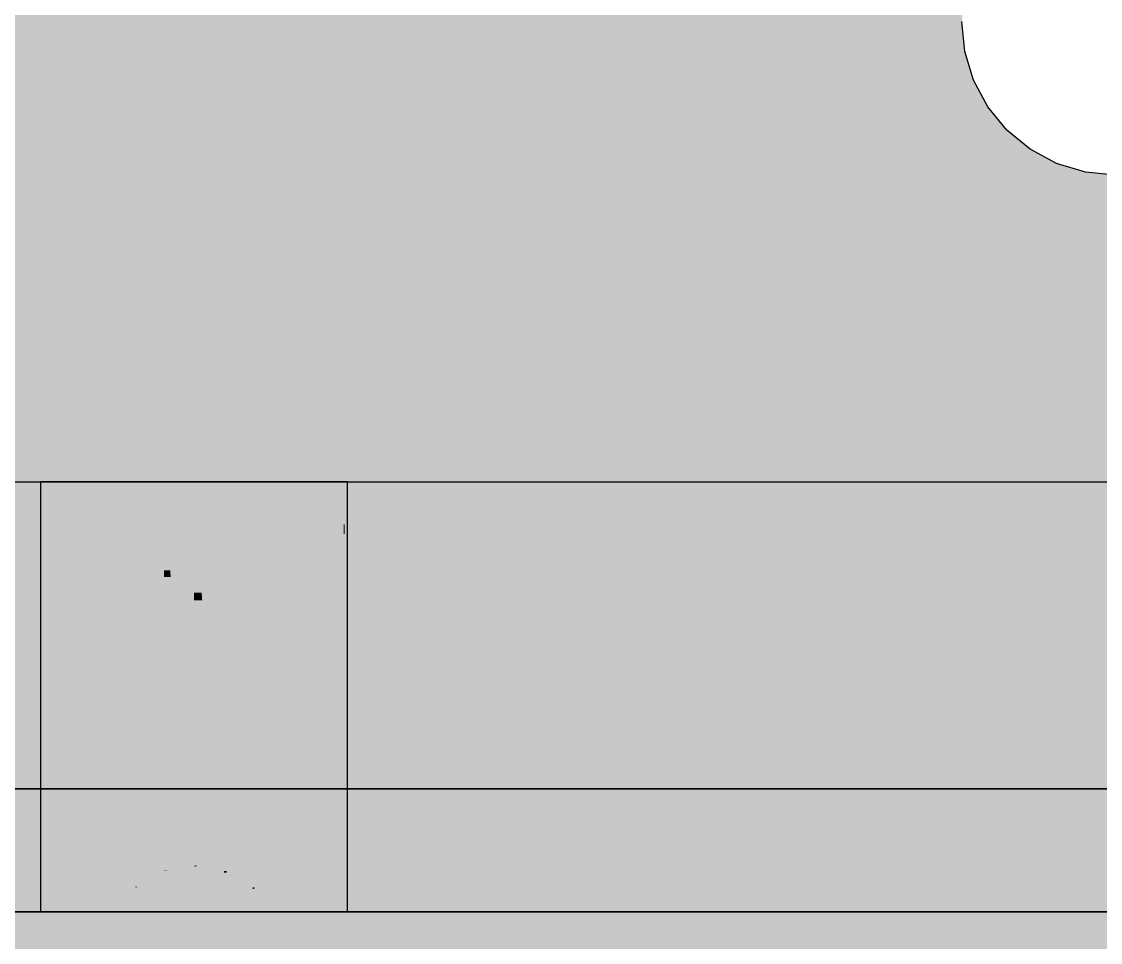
# Model space of a CAD drawing. Extents: x 0 to 756, y -25 to 420.
# Drawn here: x 348.3033 to 348.6545, y 313.7829 to 314.0829 of the extents above; entities that cross this region are included whole.
import ezdxf

# ---------------------------------------------------------------- set-up
doc = ezdxf.new("R2010")
doc.units = 0
doc.layers.get('0').update_dxf_attribs({"lineweight": 25})
doc.layers.add('0-Shading', color=7, linetype='Continuous', lineweight=25)
doc.layers.add('L_Schalldaempfer', color=7, linetype='Continuous', lineweight=35, true_color=0xababab)

# ---------------------------------------------------------------- blocks, each defined once
blk = doc.blocks.new('Shading-A0T78ONBOY', base_point=(329.66275, 313.81244))
at = {"layer": '0-Shading', "color": 7, "true_color": 0xffffff}
for points in [[(348.15939, 314.08295), (348.60941, 314.08295), (348.15939, 314.33295)], [(348.15939, 313.93295), (348.61035, 314.09271), (348.15939, 314.09271)], [(348.60941, 314.08295), (348.58279, 314.08295), (348.61035, 314.09271)], [(348.60941, 314.08295), (348.61035, 314.09271), (348.59183, 314.09271)], [(348.15939, 313.93295), (348.60941, 314.08295), (348.58279, 314.08295)], [(348.15939, 314.02731), (348.50925, 314.02731), (348.15939, 314.08295)], [(348.50925, 314.02731), (348.15939, 314.08295), (348.60941, 314.08295)], [(348.61035, 314.07318), (348.58011, 314.07318), (348.60941, 314.08295)], [(348.59182, 314.07318), (348.61035, 314.07318), (348.60941, 314.08295)], [(348.15939, 313.93295), (348.61035, 314.07318), (348.58011, 314.07318)], [(348.50925, 314.02731), (348.52423, 314.02731), (348.59182, 314.07318)], [(348.52423, 314.02731), (348.59182, 314.07318), (348.61035, 314.07318)], [(348.61319, 314.06381), (348.58022, 314.06381), (348.61035, 314.07318)], [(348.59276, 314.06381), (348.61319, 314.06381), (348.61035, 314.07318)], [(348.15939, 313.93295), (348.61319, 314.06381), (348.58022, 314.06381)], [(348.52423, 314.02731), (348.54144, 314.02731), (348.59276, 314.06381)], [(348.54144, 314.02731), (348.59276, 314.06381), (348.61319, 314.06381)], [(348.61783, 314.05518), (348.58324, 314.05518), (348.61319, 314.06381)], [(348.59621, 314.05518), (348.61783, 314.05518), (348.61319, 314.06381)], [(348.15939, 313.93295), (348.61783, 314.05518), (348.58324, 314.05518)], [(348.54144, 314.02731), (348.56033, 314.02731), (348.59621, 314.05518)], [(348.56033, 314.02731), (348.59621, 314.05518), (348.61783, 314.05518)], [(348.62402, 314.04761), (348.58944, 314.04761), (348.61783, 314.05518)], [(348.60221, 314.04761), (348.62402, 314.04761), (348.61783, 314.05518)], [(348.15939, 313.93295), (348.62402, 314.04761), (348.58944, 314.04761)], [(348.56033, 314.02731), (348.58014, 314.02731), (348.60221, 314.04761)], [(348.58014, 314.02731), (348.60221, 314.04761), (348.62402, 314.04761)], [(348.63162, 314.04138), (348.59879, 314.04138), (348.62402, 314.04761)], [(348.61056, 314.04138), (348.63162, 314.04138), (348.62402, 314.04761)], [(348.15939, 313.93295), (348.63162, 314.04138), (348.59879, 314.04138)], [(348.58014, 314.02731), (348.59973, 314.02731), (348.61056, 314.04138)], [(348.59973, 314.02731), (348.61056, 314.04138), (348.63162, 314.04138)], [(348.64026, 314.03674), (348.61142, 314.03674), (348.63162, 314.04138)], [(348.62111, 314.03674), (348.64026, 314.03674), (348.63162, 314.04138)], [(348.15939, 313.93295), (348.64026, 314.03674), (348.61142, 314.03674)], [(348.59973, 314.02731), (348.61798, 314.02731), (348.62111, 314.03674)], [(348.61798, 314.02731), (348.62111, 314.03674), (348.64026, 314.03674)], [(348.64963, 314.03391), (348.62711, 314.03391), (348.64026, 314.03674)], [(348.63355, 314.03391), (348.64963, 314.03391), (348.64026, 314.03674)], [(348.15939, 313.93295), (348.64963, 314.03391), (348.62711, 314.03391)], [(348.15939, 313.93295), (348.65939, 314.03296), (348.64503, 314.03296)], [(348.15939, 313.93295), (349.15939, 313.93295), (348.65939, 314.03296)], [(348.61798, 314.02731), (348.63354, 314.02731), (348.63355, 314.03391)], [(348.63354, 314.02731), (348.63355, 314.03391), (348.64963, 314.03391)], [(348.63354, 314.02731), (348.64529, 314.02731), (348.64732, 314.03296)], [(348.65939, 314.03296), (348.64503, 314.03296), (348.64963, 314.03391)], [(348.64529, 314.02731), (348.67349, 314.02731), (348.65939, 314.03296)], [(348.64529, 314.02731), (348.64732, 314.03296), (348.65939, 314.03296)], [(348.64732, 314.03296), (348.65939, 314.03296), (348.64963, 314.03391)], [(348.15939, 313.83295), (348.64529, 314.02731), (348.63354, 314.02731)], [(348.15939, 313.83295), (349.15939, 313.83295), (348.64529, 314.02731)], [(348.15939, 313.83295), (348.63354, 314.02731), (348.61798, 314.02731)], [(348.15939, 313.83295), (348.61798, 314.02731), (348.59973, 314.02731)], [(348.15939, 313.83295), (348.59973, 314.02731), (348.58014, 314.02731)], [(348.15939, 313.83295), (348.58014, 314.02731), (348.56033, 314.02731)], [(348.15939, 313.83295), (348.56033, 314.02731), (348.54144, 314.02731)], [(348.15939, 313.83295), (348.54144, 314.02731), (348.52423, 314.02731)], [(348.15939, 313.83295), (348.52423, 314.02731), (348.50925, 314.02731)], [(348.15939, 313.83295), (348.50925, 314.02731), (348.15939, 314.02731)], [(349.15939, 313.83295), (348.64529, 314.02731), (348.67349, 314.02731)], [(348.65939, 313.83295), (348.65939, 313.93295), (348.15939, 313.93295)], [(348.15939, 313.83295), (348.65939, 313.83295), (348.15939, 313.93295)], [(328.72754, 313.55753), (352.79941, 313.55753), (328.72815, 313.79294)], [(352.79941, 313.55753), (328.72815, 313.79294), (352.79941, 313.79294)], [(339.4028, 313.28845), (352.79941, 313.28845), (339.4028, 313.79294)], [(352.79941, 313.28845), (339.4028, 313.79294), (352.79941, 313.79294)]]:
    blk.add_solid(points, dxfattribs=at)
at = {"layer": '0-Shading', "color": 252, "true_color": 0x8b8b8b}
for points in [[(348.30939, 313.79294), (348.31036, 313.79294), (348.30939, 313.93295)], [(348.31036, 313.79294), (348.31036, 313.93295), (348.30939, 313.93295)], [(348.30939, 313.79294), (348.31036, 313.79294), (348.31036, 313.93295)], [(348.30939, 313.79294), (348.31036, 313.93295), (348.30939, 313.93295)], [(348.30984, 313.86926), (348.31036, 313.93295), (348.30939, 313.93295)], [(348.30974, 313.88388), (348.30939, 313.88388), (348.30939, 313.93295)], [(348.31021, 313.91098), (348.30939, 313.91098), (348.31036, 313.93295)], [(348.30939, 313.91098), (348.31036, 313.93295), (348.30939, 313.93295)], [(348.30939, 313.79294), (348.31036, 313.79294), (348.30939, 313.93295)], [(348.31036, 313.79294), (348.31036, 313.93295), (348.30939, 313.93295)], [(348.30939, 313.79294), (348.31036, 313.79294), (348.31036, 313.93295)], [(348.30939, 313.79294), (348.31036, 313.93295), (348.30939, 313.93295)], [(348.30939, 313.79294), (348.31036, 313.79294), (348.30939, 313.93295)], [(348.31036, 313.79294), (348.31036, 313.93295), (348.30939, 313.93295)], [(348.30939, 313.79294), (348.31036, 313.79294), (348.31036, 313.93295)], [(348.30939, 313.79294), (348.31036, 313.93295), (348.30939, 313.93295)], [(348.31036, 313.86926), (348.30984, 313.86926), (348.31036, 313.93295)], [(348.31036, 313.91605), (348.31025, 313.91605), (348.31036, 313.93295)], [(348.40939, 313.79294), (348.40939, 313.93295), (348.40845, 313.93295)], [(348.40845, 313.79294), (348.40939, 313.79294), (348.40845, 313.93295)], [(348.40845, 313.79294), (348.40939, 313.93295), (348.40845, 313.93295)], [(348.40845, 313.79294), (348.40939, 313.79294), (348.40939, 313.93295)], [(348.40887, 313.86688), (348.40845, 313.86688), (348.40845, 313.93295)], [(348.40876, 313.88388), (348.40939, 313.93295), (348.40845, 313.93295)], [(348.40928, 313.91605), (348.40845, 313.91605), (348.40939, 313.93295)], [(348.40845, 313.91605), (348.40939, 313.93295), (348.40845, 313.93295)], [(348.40939, 313.79294), (348.40939, 313.93295), (348.40845, 313.93295)], [(348.40845, 313.79294), (348.40939, 313.79294), (348.40845, 313.93295)], [(348.40845, 313.79294), (348.40939, 313.93295), (348.40845, 313.93295)], [(348.40845, 313.79294), (348.40939, 313.79294), (348.40939, 313.93295)], [(348.40939, 313.79294), (348.40939, 313.93295), (348.40845, 313.93295)], [(348.40845, 313.79294), (348.40939, 313.79294), (348.40845, 313.93295)], [(348.40845, 313.79294), (348.40939, 313.93295), (348.40845, 313.93295)], [(348.40845, 313.79294), (348.40939, 313.79294), (348.40939, 313.93295)], [(348.40939, 313.88388), (348.40876, 313.88388), (348.40939, 313.93295)], [(348.40939, 313.89304), (348.40912, 313.89304), (348.40939, 313.93295)], [(348.31021, 313.91098), (348.31036, 313.91605), (348.31025, 313.91605)], [(348.31021, 313.91098), (348.31036, 313.91098), (348.31036, 313.91605)], [(348.40912, 313.89304), (348.40928, 313.91605), (348.40845, 313.91605)], [(348.40912, 313.89304), (348.40845, 313.89304), (348.40845, 313.91605)], [(348.30939, 313.88388), (348.31021, 313.91098), (348.30939, 313.91098)], [(348.30939, 313.79294), (348.31036, 313.79294), (348.31021, 313.91098)], [(348.31002, 313.88388), (348.30939, 313.88388), (348.31021, 313.91098)], [(348.31036, 313.79294), (348.31021, 313.91098), (348.31036, 313.91098)], [(348.40845, 313.79294), (348.40912, 313.89304), (348.40845, 313.89304)], [(348.40906, 313.88388), (348.40939, 313.88388), (348.40912, 313.89304)], [(348.40939, 313.88388), (348.40939, 313.89304), (348.40912, 313.89304)], [(348.30984, 313.86926), (348.30974, 313.88388), (348.30939, 313.88388)], [(348.30939, 313.86926), (348.30984, 313.86926), (348.30939, 313.88388)], [(348.30939, 313.79294), (348.31002, 313.88388), (348.30939, 313.88388)], [(348.40845, 313.79294), (348.40939, 313.79294), (348.40906, 313.88388)], [(348.40887, 313.86688), (348.40939, 313.88388), (348.40876, 313.88388)], [(348.40939, 313.86688), (348.40887, 313.86688), (348.40939, 313.88388)], [(348.40939, 313.79294), (348.40906, 313.88388), (348.40939, 313.88388)], [(348.30939, 313.79294), (348.31036, 313.79294), (348.30939, 313.86926)], [(348.31036, 313.79294), (348.30939, 313.86926), (348.30984, 313.86926)], [(348.31036, 313.85172), (348.31036, 313.86926), (348.30984, 313.86926)], [(348.31036, 313.85172), (348.30996, 313.85172), (348.30984, 313.86926)], [(348.40845, 313.85172), (348.40887, 313.86688), (348.40845, 313.86688)], [(348.40845, 313.85172), (348.40898, 313.85172), (348.40887, 313.86688)], [(348.40939, 313.79294), (348.40939, 313.86688), (348.40887, 313.86688)], [(348.31036, 313.79294), (348.31036, 313.85172), (348.30996, 313.85172)], [(348.40845, 313.79294), (348.40939, 313.79294), (348.40845, 313.85172)], [(348.40939, 313.79294), (348.40845, 313.85172), (348.40898, 313.85172)]]:
    blk.add_solid(points, dxfattribs=at)
at = {"layer": '0-Shading', "color": 253, "true_color": 0xa4a4a4}
for points in [[(348.31036, 313.79294), (348.3132, 313.79294), (348.31036, 313.93295)], [(348.3132, 313.79294), (348.3132, 313.93295), (348.31036, 313.93295)], [(348.31036, 313.79294), (348.3132, 313.79294), (348.3132, 313.93295)], [(348.31036, 313.79294), (348.3132, 313.93295), (348.31036, 313.93295)], [(348.31247, 313.8287), (348.3132, 313.93295), (348.31036, 313.93295)], [(348.312, 313.85172), (348.31036, 313.85172), (348.31036, 313.93295)], [(348.31036, 313.91605), (348.31192, 313.93295), (348.31036, 313.93295)], [(348.31036, 313.79294), (348.3132, 313.79294), (348.3132, 313.93295)], [(348.31286, 313.91605), (348.31036, 313.91605), (348.3132, 313.93295)], [(348.31036, 313.91605), (348.3132, 313.93295), (348.31192, 313.93295)], [(348.31036, 313.79294), (348.3132, 313.79294), (348.31036, 313.93295)], [(348.3132, 313.79294), (348.3132, 313.93295), (348.31036, 313.93295)], [(348.31036, 313.79294), (348.3132, 313.79294), (348.3132, 313.93295)], [(348.31036, 313.79294), (348.3132, 313.93295), (348.31036, 313.93295)], [(348.31036, 313.79294), (348.3132, 313.79294), (348.31036, 313.93295)], [(348.3132, 313.79294), (348.3132, 313.93295), (348.31036, 313.93295)], [(348.31036, 313.79294), (348.3132, 313.79294), (348.3132, 313.93295)], [(348.31036, 313.79294), (348.3132, 313.93295), (348.31036, 313.93295)], [(348.3132, 313.8287), (348.31247, 313.8287), (348.3132, 313.93295)], [(348.40558, 313.79294), (348.40845, 313.79294), (348.40558, 313.93295)], [(348.40845, 313.79294), (348.40845, 313.93295), (348.40558, 313.93295)], [(348.40558, 313.79294), (348.40845, 313.93295), (348.40558, 313.93295)], [(348.40558, 313.79294), (348.40845, 313.79294), (348.40845, 313.93295)], [(348.40744, 313.84109), (348.40558, 313.84109), (348.40558, 313.93295)], [(348.40722, 313.85172), (348.40845, 313.93295), (348.40558, 313.93295)], [(348.40814, 313.9191), (348.40558, 313.9191), (348.40689, 313.93295)], [(348.40558, 313.9191), (348.40689, 313.93295), (348.40558, 313.93295)], [(348.40558, 313.79294), (348.40845, 313.79294), (348.40558, 313.93295)], [(348.40845, 313.79294), (348.40845, 313.93295), (348.40558, 313.93295)], [(348.40558, 313.79294), (348.40845, 313.93295), (348.40558, 313.93295)], [(348.40558, 313.79294), (348.40845, 313.79294), (348.40845, 313.93295)], [(348.40558, 313.79294), (348.40845, 313.79294), (348.40558, 313.93295)], [(348.40845, 313.79294), (348.40845, 313.93295), (348.40558, 313.93295)], [(348.40558, 313.79294), (348.40845, 313.93295), (348.40558, 313.93295)], [(348.40558, 313.79294), (348.40845, 313.79294), (348.40845, 313.93295)], [(348.40814, 313.9191), (348.40845, 313.93295), (348.40689, 313.93295)], [(348.40845, 313.85172), (348.40722, 313.85172), (348.40845, 313.93295)], [(348.40845, 313.9191), (348.40814, 313.9191), (348.40845, 313.93295)], [(348.40558, 313.79294), (348.40814, 313.9191), (348.40558, 313.9191)], [(348.40808, 313.91605), (348.40845, 313.91605), (348.40814, 313.9191)], [(348.40845, 313.91605), (348.40845, 313.9191), (348.40814, 313.9191)], [(348.31036, 313.79294), (348.31286, 313.91605), (348.31036, 313.91605)], [(348.40558, 313.79294), (348.40845, 313.79294), (348.40808, 313.91605)], [(348.40845, 313.79294), (348.40808, 313.91605), (348.40845, 313.91605)], [(348.31247, 313.8287), (348.312, 313.85172), (348.31036, 313.85172)], [(348.31036, 313.8287), (348.31247, 313.8287), (348.31036, 313.85172)], [(348.40744, 313.84109), (348.40845, 313.85172), (348.40722, 313.85172)], [(348.40845, 313.84109), (348.40744, 313.84109), (348.40845, 313.85172)], [(348.40558, 313.8208), (348.40744, 313.84109), (348.40558, 313.84109)], [(348.40558, 313.8208), (348.40786, 313.8208), (348.40744, 313.84109)], [(348.40845, 313.79294), (348.40845, 313.84109), (348.40744, 313.84109)], [(328.73135, 313.82596), (352.73938, 313.82953), (328.7329, 313.82953)], [(352.73938, 313.82953), (328.7329, 313.82953), (328.73346, 313.83081)], [(352.73938, 313.82953), (339.13858, 313.82953), (339.12033, 313.83026)], [(339.18878, 313.82751), (352.73938, 313.82953), (339.13858, 313.82953)], [(348.31036, 313.79294), (348.3132, 313.79294), (348.31036, 313.8287)], [(348.3132, 313.79294), (348.31036, 313.8287), (348.31247, 313.8287)], [(348.3132, 313.8208), (348.3132, 313.8287), (348.31247, 313.8287)], [(348.3132, 313.8208), (348.31263, 313.8208), (348.31247, 313.8287)], [(348.3132, 313.79294), (348.3132, 313.8208), (348.31263, 313.8208)], [(348.40558, 313.79294), (348.40845, 313.79294), (348.40558, 313.8208)], [(348.40845, 313.79294), (348.40558, 313.8208), (348.40786, 313.8208)]]:
    blk.add_solid(points, dxfattribs=at)
at = {"layer": '0-Shading', "color": 9, "true_color": 0xbbbbbb}
for points in [[(348.3132, 313.79294), (348.31781, 313.79294), (348.3132, 313.93295)], [(348.31781, 313.79294), (348.31781, 313.93295), (348.3132, 313.93295)], [(348.3132, 313.79294), (348.31781, 313.93295), (348.3132, 313.93295)], [(348.3132, 313.79294), (348.31781, 313.79294), (348.31781, 313.93295)], [(348.31781, 313.79294), (348.31781, 313.93295), (348.3132, 313.93295)], [(348.3132, 313.8208), (348.31689, 313.8208), (348.3132, 313.93295)], [(348.3132, 313.79294), (348.31781, 313.79294), (348.31781, 313.93295)], [(348.3132, 313.79294), (348.31781, 313.93295), (348.3132, 313.93295)], [(348.3132, 313.79294), (348.31781, 313.79294), (348.3132, 313.93295)], [(348.31781, 313.79294), (348.31781, 313.93295), (348.3132, 313.93295)], [(348.3132, 313.79294), (348.31781, 313.79294), (348.31781, 313.93295)], [(348.3132, 313.79294), (348.31781, 313.93295), (348.3132, 313.93295)], [(348.3132, 313.79294), (348.31781, 313.79294), (348.3132, 313.93295)], [(348.31781, 313.79294), (348.31781, 313.93295), (348.3132, 313.93295)], [(348.3132, 313.79294), (348.31781, 313.79294), (348.31781, 313.93295)], [(348.3132, 313.79294), (348.31781, 313.93295), (348.3132, 313.93295)], [(348.40097, 313.79294), (348.40558, 313.79294), (348.40097, 313.93295)], [(348.40558, 313.79294), (348.40558, 313.93295), (348.40097, 313.93295)], [(348.40097, 313.79294), (348.40558, 313.79294), (348.40558, 313.93295)], [(348.40097, 313.79294), (348.40558, 313.93295), (348.40097, 313.93295)], [(348.40097, 313.8161), (348.40482, 313.8161), (348.40097, 313.93295)], [(348.40466, 313.8208), (348.40558, 313.93295), (348.40097, 313.93295)], [(348.40097, 313.79294), (348.40558, 313.93295), (348.40097, 313.93295)], [(348.40097, 313.79294), (348.40558, 313.79294), (348.40558, 313.93295)], [(348.40097, 313.79294), (348.40558, 313.79294), (348.40097, 313.93295)], [(348.40558, 313.79294), (348.40558, 313.93295), (348.40097, 313.93295)], [(348.40097, 313.79294), (348.40558, 313.93295), (348.40097, 313.93295)], [(348.40097, 313.79294), (348.40558, 313.79294), (348.40558, 313.93295)], [(348.40097, 313.79294), (348.40558, 313.79294), (348.40097, 313.93295)], [(348.40558, 313.79294), (348.40558, 313.93295), (348.40097, 313.93295)], [(348.40097, 313.79294), (348.40558, 313.93295), (348.40097, 313.93295)], [(348.40097, 313.79294), (348.40558, 313.79294), (348.40558, 313.93295)], [(348.40558, 313.8208), (348.40466, 313.8208), (348.40558, 313.93295)], [(352.73938, 313.81955), (328.72964, 313.81955), (328.73087, 313.82446)], [(352.73938, 313.81955), (339.32345, 313.81955), (339.28442, 313.8223)], [(328.72891, 313.81662), (352.73938, 313.81955), (328.72964, 313.81955)], [(339.34686, 313.8179), (352.73938, 313.81955), (339.32345, 313.81955)], [(348.31772, 313.79294), (348.31781, 313.79294), (348.3132, 313.8208)], [(348.31781, 313.79294), (348.3132, 313.8208), (348.31689, 313.8208)], [(348.3132, 313.79294), (348.31772, 313.79294), (348.3132, 313.8208)], [(348.40482, 313.8161), (348.40558, 313.8208), (348.40466, 313.8208)], [(348.40558, 313.8161), (348.40482, 313.8161), (348.40558, 313.8208)], [(348.40097, 313.79294), (348.40106, 313.79294), (348.40097, 313.8161)], [(348.40106, 313.79294), (348.40097, 313.8161), (348.40482, 313.8161)], [(348.40106, 313.79294), (348.40558, 313.79294), (348.40482, 313.8161)], [(348.40558, 313.79294), (348.40558, 313.8161), (348.40482, 313.8161)]]:
    blk.add_solid(points, dxfattribs=at)
at = {"layer": '0-Shading', "color": 254, "true_color": 0xd0d0d0}
for points in [[(348.31781, 313.79294), (348.32404, 313.79294), (348.31781, 313.93295)], [(348.32404, 313.79294), (348.32404, 313.93295), (348.31781, 313.93295)], [(348.31781, 313.79294), (348.32404, 313.93295), (348.31781, 313.93295)], [(348.31781, 313.79294), (348.32404, 313.79294), (348.32404, 313.93295)], [(348.32404, 313.79294), (348.32404, 313.93295), (348.31781, 313.93295)], [(348.31781, 313.79294), (348.32404, 313.79294), (348.31781, 313.93295)], [(348.31781, 313.79294), (348.32404, 313.79294), (348.32404, 313.93295)], [(348.31781, 313.79294), (348.32404, 313.93295), (348.31781, 313.93295)], [(348.31781, 313.79294), (348.32404, 313.79294), (348.31781, 313.93295)], [(348.32404, 313.79294), (348.32404, 313.93295), (348.31781, 313.93295)], [(348.31781, 313.79294), (348.32404, 313.79294), (348.32404, 313.93295)], [(348.31781, 313.79294), (348.32404, 313.93295), (348.31781, 313.93295)], [(348.31781, 313.79294), (348.32404, 313.79294), (348.31781, 313.93295)], [(348.32404, 313.79294), (348.32404, 313.93295), (348.31781, 313.93295)], [(348.31781, 313.79294), (348.32404, 313.79294), (348.32404, 313.93295)], [(348.31781, 313.79294), (348.32404, 313.93295), (348.31781, 313.93295)], [(348.39474, 313.79294), (348.40097, 313.79294), (348.39474, 313.93295)], [(348.40097, 313.79294), (348.40097, 313.93295), (348.39474, 313.93295)], [(348.39474, 313.79294), (348.40097, 313.79294), (348.40097, 313.93295)], [(348.39474, 313.79294), (348.40097, 313.93295), (348.39474, 313.93295)], [(348.39474, 313.79294), (348.40097, 313.79294), (348.39474, 313.93295)], [(348.40097, 313.79294), (348.40097, 313.93295), (348.39474, 313.93295)], [(348.39474, 313.79294), (348.40097, 313.93295), (348.39474, 313.93295)], [(348.39474, 313.79294), (348.40097, 313.79294), (348.40097, 313.93295)], [(348.39474, 313.79294), (348.40097, 313.79294), (348.39474, 313.93295)], [(348.40097, 313.79294), (348.40097, 313.93295), (348.39474, 313.93295)], [(348.39474, 313.79294), (348.40097, 313.93295), (348.39474, 313.93295)], [(348.39474, 313.79294), (348.40097, 313.79294), (348.40097, 313.93295)], [(348.39474, 313.79294), (348.40097, 313.79294), (348.39474, 313.93295)], [(348.40097, 313.79294), (348.40097, 313.93295), (348.39474, 313.93295)], [(348.39474, 313.79294), (348.40097, 313.93295), (348.39474, 313.93295)], [(348.39474, 313.79294), (348.40097, 313.79294), (348.40097, 313.93295)], [(328.72678, 313.80365), (352.73938, 313.80365), (328.72821, 313.81244)], [(352.73938, 313.80365), (328.72821, 313.81244), (332.77701, 313.81244)], [(339.48416, 313.80365), (352.73938, 313.80365), (339.42993, 313.80951)]]:
    blk.add_solid(points, dxfattribs=at)
at = {"layer": '0-Shading', "color": 254, "true_color": 0xe2e2e2}
for points in [[(348.32404, 313.79294), (348.3316, 313.79294), (348.32404, 313.93295)], [(348.3316, 313.79294), (348.3316, 313.93295), (348.32404, 313.93295)], [(348.32913, 313.88718), (348.32404, 313.88718), (348.32913, 313.93295)], [(348.32404, 313.88718), (348.32913, 313.93295), (348.32404, 313.93295)], [(348.3316, 313.79294), (348.3316, 313.93295), (348.32404, 313.93295)], [(348.32404, 313.79294), (348.3316, 313.79294), (348.32404, 313.93295)], [(348.32404, 313.79294), (348.3316, 313.79294), (348.3316, 313.93295)], [(348.32404, 313.79294), (348.3316, 313.93295), (348.32404, 313.93295)], [(348.32404, 313.79294), (348.3316, 313.79294), (348.32404, 313.93295)], [(348.3316, 313.79294), (348.3316, 313.93295), (348.32404, 313.93295)], [(348.32404, 313.79294), (348.3316, 313.93295), (348.32404, 313.93295)], [(348.32404, 313.79294), (348.3316, 313.79294), (348.3316, 313.93295)], [(348.32404, 313.79294), (348.3316, 313.79294), (348.32404, 313.93295)], [(348.3316, 313.79294), (348.3316, 313.93295), (348.32404, 313.93295)], [(348.32404, 313.79294), (348.3316, 313.93295), (348.32404, 313.93295)], [(348.32404, 313.79294), (348.3316, 313.79294), (348.3316, 313.93295)], [(348.32913, 313.88718), (348.3316, 313.88718), (348.3316, 313.93295)], [(348.32913, 313.88718), (348.3316, 313.93295), (348.32913, 313.93295)], [(348.38718, 313.79294), (348.39474, 313.79294), (348.38718, 313.93295)], [(348.39474, 313.79294), (348.39474, 313.93295), (348.38718, 313.93295)], [(348.38965, 313.83875), (348.38718, 313.83875), (348.38965, 313.93295)], [(348.38718, 313.83875), (348.38965, 313.93295), (348.38718, 313.93295)], [(348.38718, 313.79294), (348.39474, 313.79294), (348.38718, 313.93295)], [(348.39474, 313.79294), (348.39474, 313.93295), (348.38718, 313.93295)], [(348.38718, 313.79294), (348.39474, 313.93295), (348.38718, 313.93295)], [(348.38718, 313.79294), (348.39474, 313.79294), (348.39474, 313.93295)], [(348.38718, 313.79294), (348.39474, 313.79294), (348.38718, 313.93295)], [(348.39474, 313.79294), (348.39474, 313.93295), (348.38718, 313.93295)], [(348.38718, 313.79294), (348.39474, 313.93295), (348.38718, 313.93295)], [(348.38718, 313.79294), (348.39474, 313.79294), (348.39474, 313.93295)], [(348.38718, 313.79294), (348.39474, 313.79294), (348.38718, 313.93295)], [(348.39474, 313.79294), (348.39474, 313.93295), (348.38718, 313.93295)], [(348.38718, 313.79294), (348.39474, 313.93295), (348.38718, 313.93295)], [(348.38718, 313.79294), (348.39474, 313.79294), (348.39474, 313.93295)], [(348.38965, 313.83875), (348.39474, 313.83875), (348.39474, 313.93295)], [(348.38965, 313.83875), (348.39474, 313.93295), (348.38965, 313.93295)], [(348.32404, 313.79294), (348.32913, 313.88718), (348.32404, 313.88718)], [(348.32404, 313.79294), (348.32913, 313.79294), (348.32913, 313.88718)], [(348.32913, 313.79294), (348.3316, 313.79294), (348.32913, 313.88718)], [(348.3316, 313.79294), (348.32913, 313.88718), (348.3316, 313.88718)], [(348.38718, 313.79294), (348.38965, 313.83875), (348.38718, 313.83875)], [(348.38718, 313.79294), (348.38965, 313.79294), (348.38965, 313.83875)], [(348.38965, 313.79294), (348.39474, 313.79294), (348.38965, 313.83875)], [(348.39474, 313.79294), (348.38965, 313.83875), (348.39474, 313.83875)], [(328.72534, 313.79077), (352.73938, 313.80365), (328.72678, 313.80365)], [(339.52838, 313.79657), (352.73938, 313.80365), (339.48416, 313.80365)]]:
    blk.add_solid(points, dxfattribs=at)
at = {"layer": '0-Shading', "color": 7, "true_color": 0xefefef}
for points in [[(348.3316, 313.79294), (348.34027, 313.79294), (348.3316, 313.93295)], [(348.34027, 313.79294), (348.34027, 313.93295), (348.3316, 313.93295)], [(348.3316, 313.79294), (348.34027, 313.79294), (348.34027, 313.93295)], [(348.3316, 313.79294), (348.34027, 313.93295), (348.3316, 313.93295)], [(348.34027, 313.79294), (348.34027, 313.93295), (348.3316, 313.93295)], [(348.3316, 313.79294), (348.34027, 313.79294), (348.3316, 313.93295)], [(348.3316, 313.79294), (348.34027, 313.79294), (348.34027, 313.93295)], [(348.3316, 313.79294), (348.34027, 313.93295), (348.3316, 313.93295)], [(348.3316, 313.79294), (348.34027, 313.79294), (348.3316, 313.93295)], [(348.34027, 313.79294), (348.34027, 313.93295), (348.3316, 313.93295)], [(348.3316, 313.79294), (348.34027, 313.93295), (348.3316, 313.93295)], [(348.3316, 313.79294), (348.34027, 313.79294), (348.3316, 313.93295)], [(348.34027, 313.79294), (348.34027, 313.93295), (348.3316, 313.93295)], [(348.3316, 313.79294), (348.34027, 313.93295), (348.3316, 313.93295)], [(348.3316, 313.79294), (348.34027, 313.79294), (348.34027, 313.93295)], [(348.33209, 313.80084), (348.34027, 313.80084), (348.34027, 313.93295)], [(348.37854, 313.79294), (348.38718, 313.79294), (348.37854, 313.93295)], [(348.38718, 313.79294), (348.38718, 313.93295), (348.37854, 313.93295)], [(348.37854, 313.79294), (348.38718, 313.93295), (348.37854, 313.93295)], [(348.37854, 313.79294), (348.38718, 313.79294), (348.38718, 313.93295)], [(348.37854, 313.79294), (348.38718, 313.79294), (348.37854, 313.93295)], [(348.38718, 313.79294), (348.38718, 313.93295), (348.37854, 313.93295)], [(348.37854, 313.79294), (348.38718, 313.93295), (348.37854, 313.93295)], [(348.37854, 313.79294), (348.38718, 313.79294), (348.38718, 313.93295)], [(348.37854, 313.79294), (348.38718, 313.79294), (348.37854, 313.93295)], [(348.38718, 313.79294), (348.38718, 313.93295), (348.37854, 313.93295)], [(348.37903, 313.80084), (348.37854, 313.80084), (348.38718, 313.93295)], [(348.37854, 313.80084), (348.38718, 313.93295), (348.37854, 313.93295)], [(348.37854, 313.79294), (348.38718, 313.79294), (348.37854, 313.93295)], [(348.38718, 313.79294), (348.38718, 313.93295), (348.37854, 313.93295)], [(348.37854, 313.79294), (348.38718, 313.93295), (348.37854, 313.93295)], [(348.37854, 313.79294), (348.38718, 313.79294), (348.38718, 313.93295)], [(348.379, 313.80038), (348.38718, 313.80038), (348.38718, 313.93295)], [(348.3316, 313.79294), (348.33237, 313.79294), (348.33209, 313.80084)], [(348.33237, 313.79294), (348.33209, 313.80084), (348.34027, 313.80084)], [(348.33237, 313.79294), (348.34027, 313.79294), (348.34027, 313.80084)], [(348.379, 313.80038), (348.37903, 313.80084), (348.37854, 313.80084)], [(348.379, 313.80038), (348.37854, 313.80038), (348.37854, 313.80084)], [(348.37854, 313.79294), (348.379, 313.80038), (348.37854, 313.80038)], [(348.37854, 313.79294), (348.38641, 313.79294), (348.379, 313.80038)], [(348.38641, 313.79294), (348.38718, 313.79294), (348.379, 313.80038)], [(348.38718, 313.79294), (348.379, 313.80038), (348.38718, 313.80038)], [(352.73938, 313.78296), (328.72469, 313.78296), (328.72504, 313.78769)], [(352.73938, 313.78296), (339.60308, 313.78296), (339.59265, 313.78552)], [(328.72397, 313.77295), (352.73938, 313.78296), (328.72469, 313.78296)], [(339.62531, 313.7775), (352.73938, 313.78296), (339.60308, 313.78296)]]:
    blk.add_solid(points, dxfattribs=at)
at = {"layer": '0-Shading', "color": 7, "true_color": 0xf9f9f9}
for points in [[(348.34964, 313.90414), (348.34964, 313.93295), (348.34027, 313.93295)], [(348.34027, 313.79294), (348.34964, 313.79294), (348.34027, 313.93295)], [(348.34964, 313.90414), (348.3422, 313.90414), (348.34027, 313.93295)], [(348.34027, 313.79294), (348.34964, 313.79294), (348.34964, 313.93295)], [(348.34027, 313.79294), (348.34964, 313.93295), (348.34027, 313.93295)], [(348.34964, 313.79294), (348.34964, 313.93295), (348.34027, 313.93295)], [(348.34027, 313.79294), (348.34964, 313.79294), (348.34027, 313.93295)], [(348.34027, 313.79294), (348.34964, 313.79294), (348.34964, 313.93295)], [(348.34027, 313.79294), (348.34964, 313.93295), (348.34027, 313.93295)], [(348.34027, 313.79294), (348.34964, 313.79294), (348.34027, 313.93295)], [(348.34964, 313.79294), (348.34964, 313.93295), (348.34027, 313.93295)], [(348.34082, 313.80115), (348.34027, 313.80115), (348.34964, 313.93295)], [(348.34027, 313.80115), (348.34964, 313.93295), (348.34027, 313.93295)], [(348.34027, 313.79294), (348.34964, 313.79294), (348.34027, 313.93295)], [(348.34964, 313.79294), (348.34964, 313.93295), (348.34027, 313.93295)], [(348.34027, 313.79294), (348.34964, 313.93295), (348.34027, 313.93295)], [(348.34027, 313.79294), (348.34964, 313.79294), (348.34964, 313.93295)], [(348.34964, 313.80615), (348.34116, 313.80615), (348.34964, 313.93295)], [(348.37076, 313.90909), (348.36914, 313.90909), (348.36914, 313.93295)], [(348.37076, 313.90909), (348.37854, 313.93295), (348.36914, 313.93295)], [(348.36914, 313.79294), (348.37854, 313.93295), (348.36914, 313.93295)], [(348.36914, 313.79294), (348.37854, 313.79294), (348.37854, 313.93295)], [(348.36914, 313.79294), (348.37854, 313.79294), (348.36914, 313.93295)], [(348.37854, 313.79294), (348.37854, 313.93295), (348.36914, 313.93295)], [(348.36914, 313.79294), (348.37854, 313.93295), (348.36914, 313.93295)], [(348.36914, 313.79294), (348.37854, 313.79294), (348.37854, 313.93295)], [(348.36914, 313.79294), (348.37854, 313.79294), (348.36914, 313.93295)], [(348.37854, 313.79294), (348.37854, 313.93295), (348.36914, 313.93295)], [(348.37003, 313.80615), (348.36914, 313.80615), (348.37854, 313.93295)], [(348.36914, 313.80615), (348.37854, 313.93295), (348.36914, 313.93295)], [(348.36914, 313.79294), (348.37854, 313.79294), (348.36914, 313.93295)], [(348.37854, 313.79294), (348.37854, 313.93295), (348.36914, 313.93295)], [(348.36914, 313.79294), (348.37854, 313.93295), (348.36914, 313.93295)], [(348.36914, 313.79294), (348.37854, 313.79294), (348.37854, 313.93295)], [(348.37854, 313.80566), (348.37, 313.80566), (348.37854, 313.93295)], [(348.37854, 313.90909), (348.37076, 313.90909), (348.37854, 313.93295)], [(348.36914, 313.90414), (348.37076, 313.90909), (348.36914, 313.90909)], [(348.36914, 313.90414), (348.37109, 313.90414), (348.37076, 313.90909)], [(348.37854, 313.79294), (348.37854, 313.90909), (348.37076, 313.90909)], [(348.34964, 313.79294), (348.34964, 313.90414), (348.3422, 313.90414)], [(348.36914, 313.79294), (348.37854, 313.79294), (348.36914, 313.90414)], [(348.37854, 313.79294), (348.36914, 313.90414), (348.37109, 313.90414)], [(348.34082, 313.80115), (348.34964, 313.80615), (348.34116, 313.80615)], [(348.34082, 313.80115), (348.34964, 313.80115), (348.34964, 313.80615)], [(348.37, 313.80566), (348.37003, 313.80615), (348.36914, 313.80615)], [(348.37, 313.80566), (348.36914, 313.80566), (348.36914, 313.80615)], [(348.36914, 313.79294), (348.37, 313.80566), (348.36914, 313.80566)], [(348.36967, 313.80084), (348.37854, 313.80084), (348.37, 313.80566)], [(348.37854, 313.80084), (348.37854, 313.80566), (348.37, 313.80566)], [(348.34027, 313.80084), (348.34082, 313.80115), (348.34027, 313.80115)], [(348.34027, 313.79294), (348.34964, 313.79294), (348.34082, 313.80115)], [(348.3408, 313.80084), (348.34027, 313.80084), (348.34082, 313.80115)], [(348.34027, 313.79294), (348.3408, 313.80084), (348.34027, 313.80084)], [(348.34964, 313.79294), (348.34082, 313.80115), (348.34964, 313.80115)], [(348.36914, 313.79294), (348.37854, 313.79294), (348.36967, 313.80084)], [(348.37854, 313.79294), (348.36967, 313.80084), (348.37854, 313.80084)]]:
    blk.add_solid(points, dxfattribs=at)
at = {"layer": '0-Shading', "color": 7, "true_color": 0xfefefe}
for points in [[(348.35166, 313.90414), (348.34964, 313.90414), (348.34964, 313.93295)], [(348.35181, 313.90198), (348.35941, 313.93295), (348.34964, 313.93295)], [(348.34964, 313.79294), (348.35941, 313.79294), (348.35941, 313.93295)], [(348.34964, 313.79294), (348.35941, 313.93295), (348.34964, 313.93295)], [(348.35941, 313.79294), (348.35941, 313.93295), (348.34964, 313.93295)], [(348.34964, 313.79294), (348.35941, 313.79294), (348.34964, 313.93295)], [(348.34964, 313.79294), (348.35941, 313.93295), (348.34964, 313.93295)], [(348.34964, 313.79294), (348.35941, 313.79294), (348.35941, 313.93295)], [(348.34964, 313.79294), (348.35941, 313.79294), (348.34964, 313.93295)], [(348.35941, 313.79294), (348.35941, 313.93295), (348.34964, 313.93295)], [(348.35059, 313.80634), (348.34964, 313.80634), (348.35941, 313.93295)], [(348.34964, 313.80634), (348.35941, 313.93295), (348.34964, 313.93295)], [(348.34964, 313.79294), (348.35941, 313.79294), (348.34964, 313.93295)], [(348.35941, 313.79294), (348.35941, 313.93295), (348.34964, 313.93295)], [(348.34964, 313.79294), (348.35941, 313.93295), (348.34964, 313.93295)], [(348.34964, 313.79294), (348.35941, 313.79294), (348.35941, 313.93295)], [(348.35941, 313.80795), (348.3507, 313.80795), (348.35941, 313.93295)], [(348.35941, 313.90198), (348.35181, 313.90198), (348.35941, 313.93295)], [(348.36191, 313.89691), (348.35941, 313.89691), (348.35941, 313.93295)], [(348.36141, 313.90414), (348.36914, 313.93295), (348.35941, 313.93295)], [(348.35941, 313.79294), (348.36914, 313.93295), (348.35941, 313.93295)], [(348.35941, 313.79294), (348.36914, 313.79294), (348.36914, 313.93295)], [(348.35941, 313.79294), (348.36914, 313.79294), (348.35941, 313.93295)], [(348.36914, 313.79294), (348.36914, 313.93295), (348.35941, 313.93295)], [(348.35941, 313.79294), (348.36914, 313.93295), (348.35941, 313.93295)], [(348.35941, 313.79294), (348.36914, 313.79294), (348.36914, 313.93295)], [(348.35941, 313.79294), (348.36914, 313.79294), (348.35941, 313.93295)], [(348.36914, 313.79294), (348.36914, 313.93295), (348.35941, 313.93295)], [(348.36043, 313.80795), (348.35941, 313.80795), (348.36914, 313.93295)], [(348.35941, 313.80795), (348.36914, 313.93295), (348.35941, 313.93295)], [(348.35941, 313.79294), (348.36914, 313.79294), (348.35941, 313.93295)], [(348.36914, 313.79294), (348.36914, 313.93295), (348.35941, 313.93295)], [(348.35941, 313.79294), (348.36914, 313.93295), (348.35941, 313.93295)], [(348.35941, 313.79294), (348.36914, 313.79294), (348.36914, 313.93295)], [(348.36914, 313.80777), (348.36041, 313.80777), (348.36914, 313.93295)], [(348.36914, 313.90414), (348.36141, 313.90414), (348.36914, 313.93295)], [(348.35181, 313.90198), (348.35166, 313.90414), (348.34964, 313.90414)], [(348.34964, 313.90198), (348.35181, 313.90198), (348.34964, 313.90414)], [(348.36191, 313.89691), (348.36914, 313.90414), (348.36141, 313.90414)], [(348.36914, 313.89691), (348.36191, 313.89691), (348.36914, 313.90414)], [(348.34964, 313.79294), (348.35941, 313.79294), (348.34964, 313.90198)], [(348.35941, 313.79294), (348.34964, 313.90198), (348.35181, 313.90198)], [(348.35941, 313.89438), (348.35941, 313.90198), (348.35181, 313.90198)], [(348.35941, 313.89438), (348.35234, 313.89438), (348.35181, 313.90198)], [(348.35941, 313.89438), (348.36191, 313.89691), (348.35941, 313.89691)], [(348.35941, 313.89438), (348.36208, 313.89438), (348.36191, 313.89691)], [(348.36914, 313.79294), (348.36914, 313.89691), (348.36191, 313.89691)], [(348.35941, 313.79294), (348.35941, 313.89438), (348.35234, 313.89438)], [(348.35941, 313.79294), (348.36914, 313.79294), (348.35941, 313.89438)], [(348.36914, 313.79294), (348.35941, 313.89438), (348.36208, 313.89438)], [(348.35059, 313.80634), (348.35941, 313.80795), (348.3507, 313.80795)], [(348.35059, 313.80634), (348.35941, 313.80634), (348.35941, 313.80795)], [(348.36041, 313.80777), (348.36043, 313.80795), (348.35941, 313.80795)], [(348.36041, 313.80777), (348.35941, 313.80777), (348.35941, 313.80795)], [(348.35941, 313.79294), (348.36041, 313.80777), (348.35941, 313.80777)], [(348.3603, 313.80615), (348.36914, 313.80615), (348.36041, 313.80777)], [(348.36914, 313.80615), (348.36914, 313.80777), (348.36041, 313.80777)], [(348.34964, 313.80615), (348.35059, 313.80634), (348.34964, 313.80634)], [(348.34964, 313.79294), (348.35941, 313.79294), (348.35059, 313.80634)], [(348.35057, 313.80615), (348.34964, 313.80615), (348.35059, 313.80634)], [(348.34964, 313.79294), (348.35057, 313.80615), (348.34964, 313.80615)], [(348.35941, 313.79294), (348.35059, 313.80634), (348.35941, 313.80634)], [(348.35941, 313.79294), (348.36914, 313.79294), (348.3603, 313.80615)], [(348.36914, 313.79294), (348.3603, 313.80615), (348.36914, 313.80615)]]:
    blk.add_solid(points, dxfattribs=at)
at = {"layer": '0-Shading', "color": 252, "true_color": 0x8f8f8f}
for points in [[(349.38618, 313.83203), (328.73456, 313.83203), (348.691, 313.83255)], [(328.73456, 313.83203), (348.691, 313.83255), (328.73511, 313.83255)], [(348.691, 313.83255), (328.73511, 313.83255), (348.15939, 313.83295)], [(352.73938, 313.82953), (349.38618, 313.83203), (328.73456, 313.83203)]]:
    blk.add_solid(points, dxfattribs=at)
at = {"layer": '0-Shading', "color": 252, "true_color": 0x858585}
blk.add_solid([(338.98331, 313.8327), (352.73938, 313.83295), (338.94705, 313.83295)], dxfattribs=at)
at = {"layer": '0-Shading', "color": 252, "true_color": 0x909090}
for points in [[(352.73938, 313.8327), (338.98331, 313.8327), (352.73938, 313.83295)], [(339.08463, 313.83096), (352.73938, 313.8327), (338.98331, 313.8327)], [(352.73938, 313.83096), (339.08463, 313.83096), (352.73938, 313.8327)], [(352.73938, 313.82953), (349.15939, 313.83295), (348.15939, 313.83295)], [(352.73938, 313.82953), (352.73938, 313.83096), (339.08463, 313.83096)]]:
    blk.add_solid(points, dxfattribs=at)
at = {"layer": '0-Shading', "color": 253, "true_color": 0xb0b0b0}
for points in [[(352.73938, 313.82596), (328.73135, 313.82596), (352.73938, 313.82953)], [(352.73938, 313.82751), (339.18878, 313.82751), (352.73938, 313.82953)], [(352.73938, 313.82446), (328.73087, 313.82446), (352.73938, 313.82596)], [(328.73087, 313.82446), (352.73938, 313.82596), (328.73135, 313.82596)], [(339.28442, 313.8223), (352.73938, 313.82751), (339.18878, 313.82751)], [(352.73938, 313.8223), (339.28442, 313.8223), (352.73938, 313.82751)], [(352.73938, 313.81955), (352.73938, 313.82446), (328.73087, 313.82446)], [(352.73938, 313.81955), (352.73938, 313.8223), (339.28442, 313.8223)]]:
    blk.add_solid(points, dxfattribs=at)
at = {"layer": '0-Shading', "color": 252, "true_color": 0x929292}
for points in [[(352.73938, 313.82953), (340.44423, 313.83081), (328.73346, 313.83081)], [(352.73938, 313.82953), (345.76674, 313.83026), (339.12033, 313.83026)]]:
    blk.add_solid(points, dxfattribs=at)
at = {"layer": '0-Shading', "color": 254, "true_color": 0xcdcdcd}
for points in [[(352.73938, 313.81662), (328.72891, 313.81662), (352.73938, 313.81955)], [(352.73938, 313.8179), (339.34686, 313.8179), (352.73938, 313.81955)], [(352.73938, 313.81189), (352.73938, 313.81662), (328.72891, 313.81662)], [(339.4028, 313.81226), (352.73938, 313.8179), (339.34686, 313.8179)], [(352.73938, 313.81226), (339.4028, 313.81226), (352.73938, 313.8179)], [(349.95107, 313.81244), (332.77701, 313.81244), (340.8116, 313.81424)], [(352.73938, 313.81189), (349.95107, 313.81244), (332.77701, 313.81244)], [(352.73938, 313.81189), (334.02466, 313.81189), (332.77701, 313.81244)], [(352.73938, 313.80365), (352.73938, 313.81189), (334.02466, 313.81189)], [(352.64752, 313.81189), (339.40642, 313.81189), (339.4028, 313.81226)], [(352.73938, 313.81189), (352.73938, 313.81226), (339.4028, 313.81226)], [(339.42993, 313.80951), (352.64752, 313.81189), (339.40642, 313.81189)], [(352.67266, 313.80951), (339.42993, 313.80951), (352.64752, 313.81189)], [(352.73453, 313.80365), (352.67266, 313.80951), (339.42993, 313.80951)]]:
    blk.add_solid(points, dxfattribs=at)
at = {"layer": '0-Shading', "color": 254, "true_color": 0xe4e4e4}
for points in [[(352.73938, 313.79077), (328.72534, 313.79077), (352.73938, 313.80365)], [(352.73938, 313.79657), (339.52838, 313.79657), (352.73938, 313.80365)], [(339.59265, 313.78552), (352.73938, 313.79657), (339.52838, 313.79657)], [(352.73938, 313.78552), (339.59265, 313.78552), (352.73938, 313.79657)], [(352.73938, 313.78769), (328.72504, 313.78769), (352.73938, 313.79077)], [(328.72504, 313.78769), (352.73938, 313.79077), (328.72534, 313.79077)], [(352.73938, 313.78296), (352.73938, 313.78769), (328.72504, 313.78769)], [(352.73938, 313.78296), (352.73938, 313.78552), (339.59265, 313.78552)]]:
    blk.add_solid(points, dxfattribs=at)
at = {"layer": '0-Shading', "color": 7, "true_color": 0xf5f5f5}
blk.add_solid([(352.73938, 313.7775), (339.62531, 313.7775), (352.73938, 313.78296)], dxfattribs=at)
blk = doc.blocks.new('3D-Objekt-A0T78OT1OY', base_point=(324.4794, 296.53296))
at = {"color": 0, "lineweight": -2}
for p, q in [((348.61035, 314.07319), (348.60939, 314.08295)), ((348.61035, 314.07319), (348.60939, 314.08295)), ((348.6132, 314.06381), (348.61035, 314.07319)), ((348.6132, 314.06381), (348.61035, 314.07319)), ((348.61782, 314.05517), (348.6132, 314.06381)), ((348.61782, 314.05517), (348.6132, 314.06381)), ((348.62404, 314.04759), (348.61782, 314.05517)), ((348.62404, 314.04759), (348.61782, 314.05517)), ((348.63162, 314.04137), (348.62404, 314.04759)), ((348.63162, 314.04137), (348.62404, 314.04759)), ((348.64026, 314.03675), (348.63162, 314.04137)), ((348.64026, 314.03675), (348.63162, 314.04137)), ((348.64964, 314.03391), (348.64026, 314.03675)), ((348.64964, 314.03391), (348.64026, 314.03675)), ((348.65939, 314.03295), (348.64964, 314.03391)), ((348.65939, 314.03295), (348.64964, 314.03391)), ((348.15939, 313.93295), (348.65939, 313.93295)), ((348.15939, 313.93295), (349.15939, 313.93295)), ((348.31035, 313.93295), (348.30939, 313.93295)), ((348.30939, 313.93295), (348.30939, 313.79295)), ((348.31035, 313.93295), (348.30939, 313.93295)), ((348.30939, 313.93295), (348.30939, 313.79295)), ((348.31035, 313.93295), (348.30939, 313.93295)), ((348.30939, 313.93295), (348.30939, 313.79295)), ((348.31035, 313.93295), (348.30939, 313.93295)), ((348.30939, 313.93295), (348.30939, 313.79295)), ((348.30939, 313.93295), (348.31035, 313.93295)), ((348.30939, 313.93295), (348.31035, 313.93295)), ((348.30939, 313.93295), (348.31035, 313.93295)), ((348.30939, 313.93295), (348.31035, 313.93295)), ((348.3132, 313.93295), (348.31035, 313.93295)), ((348.3132, 313.93295), (348.31035, 313.93295)), ((348.3132, 313.93295), (348.31035, 313.93295)), ((348.3132, 313.93295), (348.31035, 313.93295)), ((348.31035, 313.93295), (348.3132, 313.93295)), ((348.31035, 313.93295), (348.3132, 313.93295)), ((348.31035, 313.93295), (348.3132, 313.93295)), ((348.31035, 313.93295), (348.3132, 313.93295)), ((348.31782, 313.93295), (348.3132, 313.93295)), ((348.31782, 313.93295), (348.3132, 313.93295)), ((348.31782, 313.93295), (348.3132, 313.93295)), ((348.31782, 313.93295), (348.3132, 313.93295)), ((348.3132, 313.93295), (348.31782, 313.93295)), ((348.3132, 313.93295), (348.31782, 313.93295)), ((348.3132, 313.93295), (348.31782, 313.93295)), ((348.3132, 313.93295), (348.31782, 313.93295)), ((348.32404, 313.93295), (348.31782, 313.93295)), ((348.32404, 313.93295), (348.31782, 313.93295)), ((348.32404, 313.93295), (348.31782, 313.93295)), ((348.32404, 313.93295), (348.31782, 313.93295)), ((348.31782, 313.93295), (348.32404, 313.93295)), ((348.31782, 313.93295), (348.32404, 313.93295)), ((348.31782, 313.93295), (348.32404, 313.93295)), ((348.31782, 313.93295), (348.32404, 313.93295)), ((348.33162, 313.93295), (348.32404, 313.93295)), ((348.33162, 313.93295), (348.32404, 313.93295)), ((348.33162, 313.93295), (348.32404, 313.93295)), ((348.33162, 313.93295), (348.32404, 313.93295)), ((348.32404, 313.93295), (348.33162, 313.93295)), ((348.32404, 313.93295), (348.33162, 313.93295)), ((348.32404, 313.93295), (348.33162, 313.93295)), ((348.32404, 313.93295), (348.33162, 313.93295)), ((348.34026, 313.93295), (348.33162, 313.93295)), ((348.34026, 313.93295), (348.33162, 313.93295)), ((348.34026, 313.93295), (348.33162, 313.93295)), ((348.34026, 313.93295), (348.33162, 313.93295)), ((348.33162, 313.93295), (348.34026, 313.93295)), ((348.33162, 313.93295), (348.34026, 313.93295)), ((348.33162, 313.93295), (348.34026, 313.93295)), ((348.33162, 313.93295), (348.34026, 313.93295)), ((348.34964, 313.93295), (348.34026, 313.93295)), ((348.34964, 313.93295), (348.34026, 313.93295)), ((348.34964, 313.93295), (348.34026, 313.93295)), ((348.34964, 313.93295), (348.34026, 313.93295)), ((348.34026, 313.93295), (348.34964, 313.93295)), ((348.34026, 313.93295), (348.34964, 313.93295)), ((348.34026, 313.93295), (348.34964, 313.93295)), ((348.34026, 313.93295), (348.34964, 313.93295)), ((348.35939, 313.93295), (348.34964, 313.93295)), ((348.35939, 313.93295), (348.34964, 313.93295)), ((348.35939, 313.93295), (348.34964, 313.93295)), ((348.35939, 313.93295), (348.34964, 313.93295)), ((348.34964, 313.93295), (348.35939, 313.93295)), ((348.34964, 313.93295), (348.35939, 313.93295)), ((348.34964, 313.93295), (348.35939, 313.93295)), ((348.34964, 313.93295), (348.35939, 313.93295)), ((348.36915, 313.93295), (348.35939, 313.93295)), ((348.36915, 313.93295), (348.35939, 313.93295)), ((348.36915, 313.93295), (348.35939, 313.93295)), ((348.36915, 313.93295), (348.35939, 313.93295)), ((348.35939, 313.93295), (348.36915, 313.93295)), ((348.35939, 313.93295), (348.36915, 313.93295)), ((348.35939, 313.93295), (348.36915, 313.93295)), ((348.35939, 313.93295), (348.36915, 313.93295)), ((348.37853, 313.93295), (348.36915, 313.93295)), ((348.37853, 313.93295), (348.36915, 313.93295)), ((348.37853, 313.93295), (348.36915, 313.93295)), ((348.37853, 313.93295), (348.36915, 313.93295)), ((348.36915, 313.93295), (348.37853, 313.93295)), ((348.36915, 313.93295), (348.37853, 313.93295)), ((348.36915, 313.93295), (348.37853, 313.93295)), ((348.36915, 313.93295), (348.37853, 313.93295)), ((348.38717, 313.93295), (348.37853, 313.93295)), ((348.38717, 313.93295), (348.37853, 313.93295)), ((348.38717, 313.93295), (348.37853, 313.93295)), ((348.38717, 313.93295), (348.37853, 313.93295)), ((348.37853, 313.93295), (348.38717, 313.93295)), ((348.37853, 313.93295), (348.38717, 313.93295)), ((348.37853, 313.93295), (348.38717, 313.93295)), ((348.37853, 313.93295), (348.38717, 313.93295)), ((348.39475, 313.93295), (348.38717, 313.93295)), ((348.39475, 313.93295), (348.38717, 313.93295)), ((348.39475, 313.93295), (348.38717, 313.93295)), ((348.39475, 313.93295), (348.38717, 313.93295)), ((348.38717, 313.93295), (348.39475, 313.93295)), ((348.38717, 313.93295), (348.39475, 313.93295)), ((348.38717, 313.93295), (348.39475, 313.93295)), ((348.38717, 313.93295), (348.39475, 313.93295)), ((348.40097, 313.93295), (348.39475, 313.93295)), ((348.40097, 313.93295), (348.39475, 313.93295)), ((348.40097, 313.93295), (348.39475, 313.93295)), ((348.40097, 313.93295), (348.39475, 313.93295)), ((348.39475, 313.93295), (348.40097, 313.93295)), ((348.39475, 313.93295), (348.40097, 313.93295)), ((348.39475, 313.93295), (348.40097, 313.93295)), ((348.39475, 313.93295), (348.40097, 313.93295)), ((348.40559, 313.93295), (348.40097, 313.93295)), ((348.40559, 313.93295), (348.40097, 313.93295)), ((348.40559, 313.93295), (348.40097, 313.93295)), ((348.40559, 313.93295), (348.40097, 313.93295)), ((348.40097, 313.93295), (348.40559, 313.93295)), ((348.40097, 313.93295), (348.40559, 313.93295)), ((348.40097, 313.93295), (348.40559, 313.93295)), ((348.40097, 313.93295), (348.40559, 313.93295)), ((348.40843, 313.93295), (348.40559, 313.93295)), ((348.40843, 313.93295), (348.40559, 313.93295)), ((348.40843, 313.93295), (348.40559, 313.93295)), ((348.40843, 313.93295), (348.40559, 313.93295)), ((348.40559, 313.93295), (348.40843, 313.93295)), ((348.40559, 313.93295), (348.40843, 313.93295)), ((348.40559, 313.93295), (348.40843, 313.93295)), ((348.40559, 313.93295), (348.40843, 313.93295)), ((348.40939, 313.93295), (348.40843, 313.93295)), ((348.40939, 313.93295), (348.40843, 313.93295)), ((348.40939, 313.93295), (348.40843, 313.93295)), ((348.40939, 313.93295), (348.40843, 313.93295)), ((348.40843, 313.93295), (348.40939, 313.93295)), ((348.40843, 313.93295), (348.40939, 313.93295)), ((348.40843, 313.93295), (348.40939, 313.93295)), ((348.40843, 313.93295), (348.40939, 313.93295)), ((348.40939, 313.79295), (348.40939, 313.93295)), ((348.40939, 313.79295), (348.40939, 313.93295)), ((348.40939, 313.79295), (348.40939, 313.93295)), ((348.40939, 313.79295), (348.40939, 313.93295)), ((352.73939, 313.83295), (324.47939, 313.83295)), ((349.15939, 313.83295), (348.15939, 313.83295)), ((348.15939, 313.83295), (348.65939, 313.83295)), ((352.79939, 313.79295), (324.61939, 313.79295)), ((352.79939, 313.79295), (324.61939, 313.79295)), ((348.30939, 313.79295), (348.31035, 313.79295)), ((348.30939, 313.79295), (348.31035, 313.79295)), ((348.30939, 313.79295), (348.31035, 313.79295)), ((348.30939, 313.79295), (348.31035, 313.79295)), ((348.31035, 313.79295), (348.30939, 313.79295)), ((348.31035, 313.79295), (348.30939, 313.79295)), ((348.31035, 313.79295), (348.30939, 313.79295)), ((348.31035, 313.79295), (348.30939, 313.79295)), ((348.31035, 313.79295), (348.3132, 313.79295)), ((348.31035, 313.79295), (348.3132, 313.79295)), ((348.31035, 313.79295), (348.3132, 313.79295)), ((348.31035, 313.79295), (348.3132, 313.79295)), ((348.3132, 313.79295), (348.31035, 313.79295)), ((348.3132, 313.79295), (348.31035, 313.79295)), ((348.3132, 313.79295), (348.31035, 313.79295)), ((348.3132, 313.79295), (348.31035, 313.79295)), ((348.3132, 313.79295), (348.31782, 313.79295)), ((348.3132, 313.79295), (348.31782, 313.79295)), ((348.3132, 313.79295), (348.31782, 313.79295)), ((348.3132, 313.79295), (348.31782, 313.79295)), ((348.31782, 313.79295), (348.3132, 313.79295)), ((348.31782, 313.79295), (348.3132, 313.79295)), ((348.31782, 313.79295), (348.3132, 313.79295)), ((348.31782, 313.79295), (348.3132, 313.79295)), ((348.31782, 313.79295), (348.32404, 313.79295)), ((348.31782, 313.79295), (348.32404, 313.79295)), ((348.31782, 313.79295), (348.32404, 313.79295)), ((348.31782, 313.79295), (348.32404, 313.79295)), ((348.32404, 313.79295), (348.31782, 313.79295)), ((348.32404, 313.79295), (348.31782, 313.79295)), ((348.32404, 313.79295), (348.31782, 313.79295)), ((348.32404, 313.79295), (348.31782, 313.79295)), ((348.32404, 313.79295), (348.33162, 313.79295)), ((348.32404, 313.79295), (348.33162, 313.79295)), ((348.32404, 313.79295), (348.33162, 313.79295)), ((348.32404, 313.79295), (348.33162, 313.79295)), ((348.33162, 313.79295), (348.32404, 313.79295)), ((348.33162, 313.79295), (348.32404, 313.79295)), ((348.33162, 313.79295), (348.32404, 313.79295)), ((348.33162, 313.79295), (348.32404, 313.79295)), ((348.33162, 313.79295), (348.34026, 313.79295)), ((348.33162, 313.79295), (348.34026, 313.79295)), ((348.33162, 313.79295), (348.34026, 313.79295)), ((348.33162, 313.79295), (348.34026, 313.79295)), ((348.34026, 313.79295), (348.33162, 313.79295)), ((348.34026, 313.79295), (348.33162, 313.79295)), ((348.34026, 313.79295), (348.33162, 313.79295)), ((348.34026, 313.79295), (348.33162, 313.79295)), ((348.34026, 313.79295), (348.34964, 313.79295)), ((348.34026, 313.79295), (348.34964, 313.79295)), ((348.34026, 313.79295), (348.34964, 313.79295)), ((348.34026, 313.79295), (348.34964, 313.79295)), ((348.34964, 313.79295), (348.34026, 313.79295)), ((348.34964, 313.79295), (348.34026, 313.79295)), ((348.34964, 313.79295), (348.34026, 313.79295)), ((348.34964, 313.79295), (348.34026, 313.79295)), ((348.34964, 313.79295), (348.35939, 313.79295)), ((348.34964, 313.79295), (348.35939, 313.79295)), ((348.34964, 313.79295), (348.35939, 313.79295)), ((348.34964, 313.79295), (348.35939, 313.79295)), ((348.35939, 313.79295), (348.34964, 313.79295)), ((348.35939, 313.79295), (348.34964, 313.79295)), ((348.35939, 313.79295), (348.34964, 313.79295)), ((348.35939, 313.79295), (348.34964, 313.79295)), ((348.35939, 313.79295), (348.36915, 313.79295)), ((348.35939, 313.79295), (348.36915, 313.79295)), ((348.35939, 313.79295), (348.36915, 313.79295)), ((348.35939, 313.79295), (348.36915, 313.79295)), ((348.36915, 313.79295), (348.35939, 313.79295)), ((348.36915, 313.79295), (348.35939, 313.79295)), ((348.36915, 313.79295), (348.35939, 313.79295)), ((348.36915, 313.79295), (348.35939, 313.79295)), ((348.36915, 313.79295), (348.37853, 313.79295)), ((348.36915, 313.79295), (348.37853, 313.79295)), ((348.36915, 313.79295), (348.37853, 313.79295)), ((348.36915, 313.79295), (348.37853, 313.79295)), ((348.37853, 313.79295), (348.36915, 313.79295)), ((348.37853, 313.79295), (348.36915, 313.79295)), ((348.37853, 313.79295), (348.36915, 313.79295)), ((348.37853, 313.79295), (348.36915, 313.79295)), ((348.37853, 313.79295), (348.38717, 313.79295)), ((348.37853, 313.79295), (348.38717, 313.79295)), ((348.37853, 313.79295), (348.38717, 313.79295)), ((348.37853, 313.79295), (348.38717, 313.79295)), ((348.38717, 313.79295), (348.37853, 313.79295)), ((348.38717, 313.79295), (348.37853, 313.79295)), ((348.38717, 313.79295), (348.37853, 313.79295)), ((348.38717, 313.79295), (348.37853, 313.79295)), ((348.38717, 313.79295), (348.39475, 313.79295)), ((348.38717, 313.79295), (348.39475, 313.79295)), ((348.38717, 313.79295), (348.39475, 313.79295)), ((348.38717, 313.79295), (348.39475, 313.79295)), ((348.39475, 313.79295), (348.38717, 313.79295)), ((348.39475, 313.79295), (348.38717, 313.79295)), ((348.39475, 313.79295), (348.38717, 313.79295)), ((348.39475, 313.79295), (348.38717, 313.79295)), ((348.39475, 313.79295), (348.40097, 313.79295)), ((348.39475, 313.79295), (348.40097, 313.79295)), ((348.39475, 313.79295), (348.40097, 313.79295)), ((348.39475, 313.79295), (348.40097, 313.79295)), ((348.40097, 313.79295), (348.39475, 313.79295)), ((348.40097, 313.79295), (348.39475, 313.79295)), ((348.40097, 313.79295), (348.39475, 313.79295)), ((348.40097, 313.79295), (348.39475, 313.79295)), ((348.40097, 313.79295), (348.40559, 313.79295)), ((348.40097, 313.79295), (348.40559, 313.79295)), ((348.40097, 313.79295), (348.40559, 313.79295)), ((348.40097, 313.79295), (348.40559, 313.79295)), ((348.40559, 313.79295), (348.40097, 313.79295)), ((348.40559, 313.79295), (348.40097, 313.79295)), ((348.40559, 313.79295), (348.40097, 313.79295)), ((348.40559, 313.79295), (348.40097, 313.79295)), ((348.40559, 313.79295), (348.40843, 313.79295)), ((348.40559, 313.79295), (348.40843, 313.79295)), ((348.40559, 313.79295), (348.40843, 313.79295)), ((348.40559, 313.79295), (348.40843, 313.79295)), ((348.40843, 313.79295), (348.40559, 313.79295)), ((348.40843, 313.79295), (348.40559, 313.79295)), ((348.40843, 313.79295), (348.40559, 313.79295)), ((348.40843, 313.79295), (348.40559, 313.79295)), ((348.40843, 313.79295), (348.40939, 313.79295)), ((348.40843, 313.79295), (348.40939, 313.79295)), ((348.40843, 313.79295), (348.40939, 313.79295)), ((348.40843, 313.79295), (348.40939, 313.79295)), ((348.40939, 313.79295), (348.40843, 313.79295)), ((348.40939, 313.79295), (348.40843, 313.79295)), ((348.40939, 313.79295), (348.40843, 313.79295)), ((348.40939, 313.79295), (348.40843, 313.79295))]:
    blk.add_line(p, q, dxfattribs=at)
blk = doc.blocks.new('Polygon-A0T78P1JOY', base_point=(324.51938, 297.07294))
at = {"color": 0, "linetype": 'ByBlock', "lineweight": -2, "ltscale": 0.35}
blk.add_line((324.51939, 313.79295), (352.79939, 313.79295), dxfattribs=at)

msp = doc.modelspace()

# ---------------------------------------------------------------- block references
at = {"linetype": 'Continuous', "ltscale": 1.25}
msp.add_blockref('3D-Objekt-A0T78OT1OY', (324.4794, 296.53296), dxfattribs=at)
msp.add_blockref('Shading-A0T78ONBOY', (329.66275, 313.81244))
at = {"layer": 'L_Schalldaempfer', "ltscale": 0.35}
msp.add_blockref('Polygon-A0T78P1JOY', (324.51938, 297.07294), dxfattribs=at)

doc.saveas('drawing.dxf')
